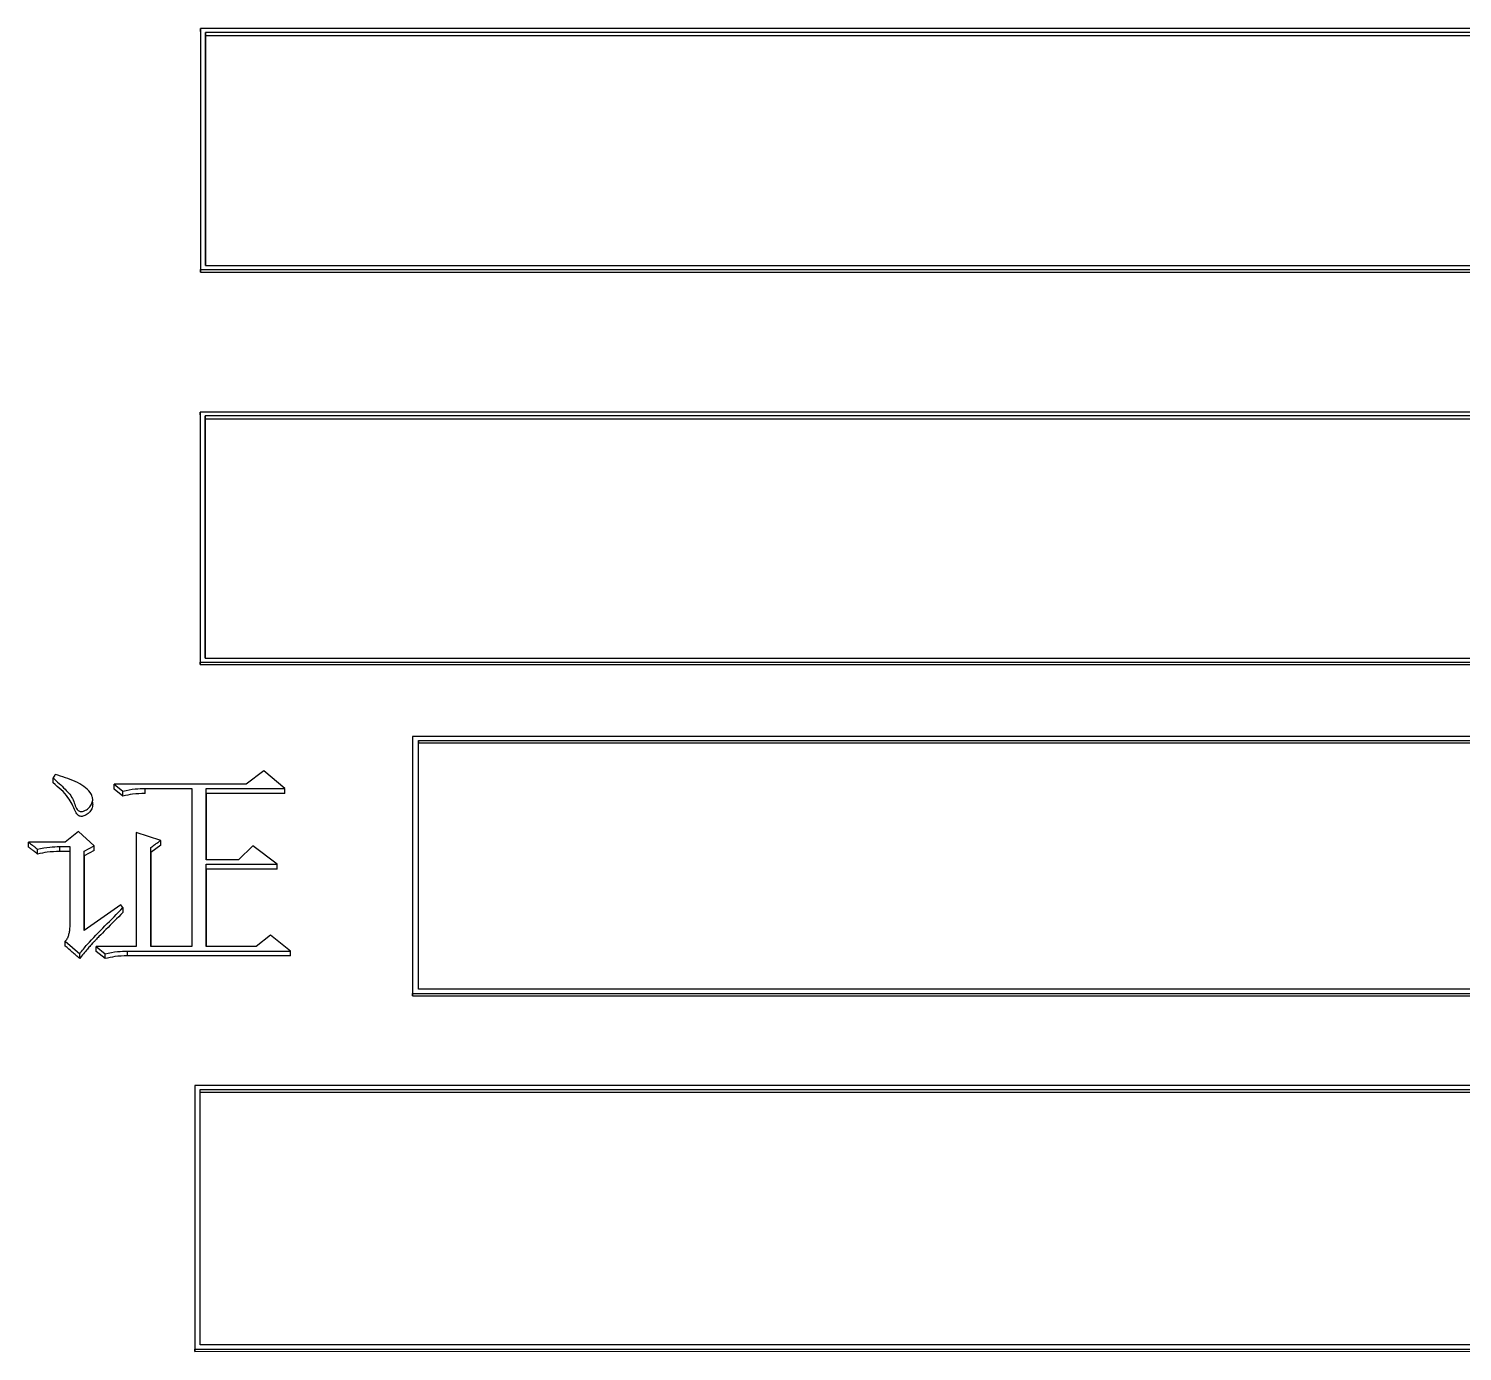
# Model space of a CAD drawing. Header units: millimetres. Extents: x 2278 to 4715, y 679 to 2402.
# Drawn here: x 2837.54 to 2851.51, y 2118.33 to 2131.23 of the extents above; entities that cross this region are included whole.
import ezdxf

# ---------------------------------------------------------------- set-up
doc = ezdxf.new("R2010")
doc.units = ezdxf.units.MM

msp = doc.modelspace()

# ---------------------------------------------------------------- linework, layer by layer
at = {"color": 7, "linetype": 'Continuous', "lineweight": 25}
for p, q in [((2861.343, 2131.234), (2839.21, 2131.234)), ((2839.21, 2131.205), (2839.21, 2131.234)), ((2839.21, 2131.205), (2839.21, 2128.857)), ((2861.293, 2131.197), (2839.26, 2131.197)), ((2839.26, 2131.168), (2839.26, 2131.197)), ((2839.26, 2131.168), (2861.293, 2131.168)), ((2839.21, 2128.885), (2861.343, 2128.885)), ((2839.21, 2128.857), (2839.21, 2128.885)), ((2839.21, 2128.857), (2861.343, 2128.857)), ((2839.26, 2128.923), (2861.293, 2128.923)), ((2861.339, 2127.494), (2839.206, 2127.494)), ((2839.206, 2127.468), (2839.206, 2127.494)), ((2839.206, 2127.468), (2839.206, 2125.03)), ((2861.289, 2127.456), (2839.256, 2127.456)), ((2839.256, 2127.429), (2839.256, 2127.456)), ((2839.256, 2127.429), (2861.289, 2127.429)), ((2839.256, 2125.094), (2861.289, 2125.094)), ((2839.206, 2125.055), (2861.339, 2125.055)), ((2839.206, 2125.03), (2839.206, 2125.055)), ((2839.206, 2125.03), (2861.339, 2125.03)), ((2861.289, 2124.33), (2841.278, 2124.33)), ((2841.278, 2124.33), (2841.278, 2124.305)), ((2841.278, 2124.305), (2841.278, 2121.8)), ((2841.335, 2124.29), (2861.239, 2124.29)), ((2841.335, 2124.29), (2841.335, 2124.266)), ((2841.335, 2124.266), (2861.239, 2124.266)), ((2839.829, 2123.993), (2839.656, 2123.865)), ((2840.034, 2123.822), (2839.829, 2123.993)), ((2837.773, 2123.876), (2837.773, 2123.925)), ((2838.368, 2123.865), (2838.455, 2123.796)), ((2839.656, 2123.865), (2838.368, 2123.865)), ((2838.368, 2123.816), (2838.368, 2123.865)), ((2838.455, 2123.748), (2838.368, 2123.816)), ((2838.671, 2123.822), (2839.125, 2123.822)), ((2838.671, 2123.773), (2838.671, 2123.822)), ((2839.125, 2123.822), (2839.125, 2122.279)), ((2839.266, 2123.822), (2840.034, 2123.822)), ((2839.266, 2123.126), (2839.266, 2123.822)), ((2839.266, 2123.773), (2839.266, 2123.822)), ((2838.158, 2123.726), (2838.158, 2123.735)), ((2838.158, 2123.687), (2838.158, 2123.702)), ((2838.455, 2123.748), (2838.455, 2123.796)), ((2839.266, 2123.773), (2839.266, 2123.126)), ((2840.034, 2123.773), (2839.266, 2123.773)), ((2838.022, 2123.401), (2837.892, 2123.298)), ((2838.174, 2123.264), (2838.022, 2123.401)), ((2838.585, 2123.393), (2838.585, 2122.279)), ((2838.823, 2123.315), (2838.585, 2123.393)), ((2837.892, 2123.298), (2837.535, 2123.298)), ((2837.535, 2123.25), (2837.535, 2123.298)), ((2837.838, 2123.255), (2837.936, 2123.255)), ((2837.838, 2123.207), (2837.838, 2123.255)), ((2837.936, 2123.255), (2837.936, 2122.487)), ((2838.076, 2123.212), (2838.174, 2123.264)), ((2838.174, 2123.216), (2838.174, 2123.264)), ((2838.823, 2123.268), (2838.725, 2123.199)), ((2838.725, 2122.279), (2838.725, 2123.247)), ((2838.725, 2123.199), (2838.725, 2123.247)), ((2838.823, 2123.268), (2838.823, 2123.315)), ((2839.72, 2123.264), (2839.58, 2123.126)), ((2839.958, 2123.083), (2839.72, 2123.264)), ((2837.622, 2123.182), (2837.622, 2123.229)), ((2837.936, 2123.207), (2837.838, 2123.207)), ((2838.174, 2123.216), (2838.076, 2123.164)), ((2838.076, 2122.435), (2838.076, 2123.212)), ((2838.076, 2123.164), (2838.076, 2123.212)), ((2838.076, 2123.164), (2838.076, 2122.435)), ((2838.725, 2123.199), (2838.725, 2122.279)), ((2839.58, 2123.126), (2839.266, 2123.126)), ((2839.266, 2123.083), (2839.958, 2123.083)), ((2839.266, 2122.279), (2839.266, 2123.083)), ((2839.266, 2123.035), (2839.266, 2123.083)), ((2839.266, 2123.035), (2839.266, 2122.279)), ((2839.958, 2123.035), (2839.266, 2123.035)), ((2838.433, 2122.686), (2838.076, 2122.435)), ((2838.455, 2122.66), (2838.433, 2122.686)), ((2838.455, 2122.66), (2838.455, 2122.613)), ((2837.892, 2122.331), (2838.033, 2122.21)), ((2838.195, 2122.279), (2838.282, 2122.21)), ((2838.585, 2122.279), (2838.195, 2122.279)), ((2838.195, 2122.232), (2838.195, 2122.279)), ((2839.125, 2122.279), (2838.725, 2122.279)), ((2839.753, 2122.279), (2839.266, 2122.279)), ((2839.893, 2122.392), (2839.753, 2122.279)), ((2840.088, 2122.236), (2839.893, 2122.392)), ((2838.033, 2122.163), (2838.033, 2122.21)), ((2838.282, 2122.163), (2838.195, 2122.232)), ((2838.282, 2122.163), (2838.282, 2122.21)), ((2838.498, 2122.236), (2840.088, 2122.236)), ((2838.498, 2122.189), (2838.498, 2122.236)), ((2840.088, 2122.189), (2838.498, 2122.189)), ((2840.088, 2122.189), (2840.088, 2122.236)), ((2861.239, 2121.863), (2841.335, 2121.863)), ((2841.278, 2121.823), (2861.289, 2121.823)), ((2841.278, 2121.8), (2841.278, 2121.823)), ((2841.278, 2121.8), (2861.289, 2121.8)), ((2861.289, 2120.924), (2839.156, 2120.924)), ((2839.156, 2120.924), (2839.156, 2120.902)), ((2839.156, 2120.902), (2839.156, 2118.331)), ((2839.206, 2120.884), (2861.239, 2120.884)), ((2839.206, 2120.861), (2839.206, 2120.884)), ((2839.206, 2120.861), (2861.239, 2120.861)), ((2839.156, 2118.352), (2861.289, 2118.353)), ((2839.156, 2118.331), (2839.156, 2118.352)), ((2861.239, 2118.394), (2839.206, 2118.394)), ((2839.156, 2118.331), (2861.289, 2118.332))]:
    msp.add_line(p, q, dxfattribs=at)
at = {"color": 7, "linetype": 'Continuous', "lineweight": 25, "flags": 128}
for points in [[(2840.034, 2123.773), (2840.034, 2123.798), (2840.034, 2123.822)], [(2839.958, 2123.035), (2839.958, 2123.059), (2839.958, 2123.083)], [(2837.892, 2122.284), (2837.892, 2122.296), (2837.892, 2122.308), (2837.892, 2122.331)]]:
    msp.add_lwpolyline(points, dxfattribs=at)
at = {"color": 7, "linetype": 'Continuous', "lineweight": 25}
for points, knots in [([(2839.21, 2131.234), (2839.21, 2131.001), (2839.21, 2130.536), (2839.21, 2129.754), (2839.21, 2129.201), (2839.21, 2128.885)], [0, 0, 0, 0, 0.300081, 0.600162, 1, 1, 1, 1]), ([(2839.26, 2131.197), (2839.26, 2130.964), (2839.26, 2130.499), (2839.26, 2129.742), (2839.26, 2129.214), (2839.26, 2128.923)], [0, 0, 0, 0, 0.309921, 0.619841, 1, 1, 1, 1]), ([(2839.26, 2128.923), (2839.26, 2129.105), (2839.26, 2129.478), (2839.26, 2130.229), (2839.26, 2130.792), (2839.26, 2131.168)], [0, 0, 0, 0, 0.240925, 0.494007, 1, 1, 1, 1]), ([(2839.206, 2127.494), (2839.206, 2127.252), (2839.206, 2126.769), (2839.206, 2125.957), (2839.206, 2125.383), (2839.206, 2125.055)], [0, 0, 0, 0, 0.300081, 0.600162, 1, 1, 1, 1]), ([(2839.256, 2127.456), (2839.256, 2127.214), (2839.256, 2126.73), (2839.256, 2125.944), (2839.256, 2125.396), (2839.256, 2125.094)], [0, 0, 0, 0, 0.309921, 0.619841, 1, 1, 1, 1]), ([(2839.256, 2125.094), (2839.256, 2125.284), (2839.256, 2125.673), (2839.256, 2126.454), (2839.256, 2127.039), (2839.256, 2127.429)], [0, 0, 0, 0, 0.242059, 0.494764, 1, 1, 1, 1]), ([(2841.278, 2124.33), (2841.278, 2124.081), (2841.278, 2123.584), (2841.278, 2122.749), (2841.278, 2122.159), (2841.278, 2121.823)], [0, 0, 0, 0, 0.300081, 0.600162, 1, 1, 1, 1]), ([(2841.335, 2121.863), (2841.335, 2122.116), (2841.335, 2122.621), (2841.335, 2123.431), (2841.335, 2123.985), (2841.335, 2124.29)], [0, 0, 0, 0, 0.3099205, 0.6198411, 1, 1, 1, 1]), ([(2841.335, 2121.863), (2841.335, 2122.059), (2841.335, 2122.459), (2841.335, 2123.262), (2841.335, 2123.864), (2841.335, 2124.266)], [0, 0, 0, 0, 0.242928, 0.495343, 1, 1, 1, 1]), ([(2837.773, 2123.925), (2837.813, 2123.889), (2837.886, 2123.824), (2837.966, 2123.733), (2837.985, 2123.663), (2838, 2123.628), (2838.014, 2123.61), (2838.029, 2123.6), (2838.045, 2123.596), (2838.066, 2123.599), (2838.094, 2123.61), (2838.127, 2123.634), (2838.15, 2123.669), (2838.162, 2123.706), (2838.157, 2123.746), (2838.13, 2123.794), (2838.049, 2123.868), (2837.925, 2123.918), (2837.828, 2123.948), (2837.795, 2123.959)], [0, 0, 0, 0, 0.149443, 0.274042, 0.333076, 0.362754, 0.385188, 0.398021, 0.410985, 0.42602, 0.45239, 0.493257, 0.533496, 0.57286, 0.60517, 0.651682, 0.729284, 0.908686, 1, 1, 1, 1]), ([(2837.795, 2123.959), (2837.791, 2123.953), (2837.784, 2123.942), (2837.777, 2123.93), (2837.773, 2123.925)], [0, 0, 0, 0, 0.5, 1, 1, 1, 1]), ([(2838.157, 2123.687), (2838.159, 2123.676), (2838.162, 2123.651), (2838.146, 2123.613), (2838.117, 2123.576), (2838.083, 2123.556), (2838.056, 2123.549), (2838.038, 2123.549), (2838.022, 2123.556), (2838.005, 2123.572), (2837.974, 2123.635), (2837.923, 2123.753), (2837.827, 2123.832), (2837.773, 2123.876)], [0, 0, 0, 0, 0.052453, 0.123771, 0.19881, 0.271367, 0.297266, 0.323434, 0.346422, 0.375988, 0.432132, 0.683487, 1, 1, 1, 1]), ([(2838.455, 2123.796), (2838.495, 2123.805), (2838.566, 2123.82), (2838.639, 2123.821), (2838.671, 2123.822)], [0, 0, 0, 0, 0.558835, 1, 1, 1, 1]), ([(2838.671, 2123.773), (2838.63, 2123.772), (2838.557, 2123.771), (2838.486, 2123.755), (2838.455, 2123.748)], [0, 0, 0, 0, 0.5610855, 1, 1, 1, 1]), ([(2837.535, 2123.298), (2837.548, 2123.288), (2837.568, 2123.272), (2837.597, 2123.249), (2837.614, 2123.236), (2837.622, 2123.229)], [0, 0, 0, 0, 0.42835, 0.71417, 1, 1, 1, 1]), ([(2837.622, 2123.182), (2837.609, 2123.192), (2837.589, 2123.208), (2837.56, 2123.231), (2837.543, 2123.244), (2837.535, 2123.25)], [0, 0, 0, 0, 0.4328885, 0.7164434, 1, 1, 1, 1]), ([(2837.622, 2123.229), (2837.662, 2123.238), (2837.733, 2123.253), (2837.806, 2123.255), (2837.838, 2123.255)], [0, 0, 0, 0, 0.558839, 1, 1, 1, 1]), ([(2838.725, 2123.247), (2838.738, 2123.256), (2838.761, 2123.272), (2838.793, 2123.295), (2838.813, 2123.308), (2838.823, 2123.315)], [0, 0, 0, 0, 0.400149, 0.700074, 1, 1, 1, 1]), ([(2837.838, 2123.207), (2837.797, 2123.206), (2837.724, 2123.205), (2837.653, 2123.189), (2837.622, 2123.182)], [0, 0, 0, 0, 0.561089, 1, 1, 1, 1]), ([(2838.033, 2122.21), (2838.057, 2122.24), (2838.132, 2122.336), (2838.28, 2122.481), (2838.397, 2122.6), (2838.455, 2122.66)], [0, 0, 0, 0, 0.190523, 0.595111, 1, 1, 1, 1]), ([(2838.455, 2122.613), (2838.399, 2122.557), (2838.321, 2122.479), (2838.232, 2122.389), (2838.196, 2122.352), (2838.18, 2122.335), (2838.172, 2122.326), (2838.161, 2122.314), (2838.15, 2122.303), (2838.131, 2122.282), (2838.092, 2122.238), (2838.057, 2122.194), (2838.033, 2122.163)], [0, 0, 0, 0, 0.381229, 0.535671, 0.612893, 0.632198, 0.651503, 0.670808, 0.709419, 0.728724, 0.805952, 1, 1, 1, 1]), ([(2837.936, 2122.487), (2837.935, 2122.469), (2837.934, 2122.438), (2837.926, 2122.397), (2837.914, 2122.362), (2837.9, 2122.341), (2837.892, 2122.331)], [0, 0, 0, 0, 0.337489, 0.556536, 0.776867, 1, 1, 1, 1]), ([(2838.033, 2122.163), (2838.021, 2122.174), (2837.997, 2122.194), (2837.95, 2122.235), (2837.915, 2122.265), (2837.892, 2122.284)], [0, 0, 0, 0, 0.257321, 0.514642, 1, 1, 1, 1]), ([(2838.282, 2122.21), (2838.321, 2122.218), (2838.393, 2122.234), (2838.466, 2122.235), (2838.498, 2122.236)], [0, 0, 0, 0, 0.558835, 1, 1, 1, 1]), ([(2838.498, 2122.189), (2838.457, 2122.188), (2838.384, 2122.186), (2838.313, 2122.17), (2838.282, 2122.163)], [0, 0, 0, 0, 0.561085, 1, 1, 1, 1]), ([(2839.156, 2120.924), (2839.156, 2120.669), (2839.156, 2120.158), (2839.156, 2119.301), (2839.156, 2118.697), (2839.156, 2118.352)], [0, 0, 0, 0, 0.300081, 0.600162, 1, 1, 1, 1]), ([(2839.206, 2118.394), (2839.206, 2118.653), (2839.206, 2119.171), (2839.206, 2120.001), (2839.206, 2120.57), (2839.206, 2120.884)], [0, 0, 0, 0, 0.309921, 0.619841, 1, 1, 1, 1]), ([(2839.206, 2118.394), (2839.206, 2118.596), (2839.206, 2119.006), (2839.206, 2119.831), (2839.206, 2120.449), (2839.206, 2120.861)], [0, 0, 0, 0, 0.2437907, 0.495918, 1, 1, 1, 1])]:
    msp.add_open_spline(points, degree=3, knots=knots, dxfattribs=at)

doc.saveas('drawing.dxf')
